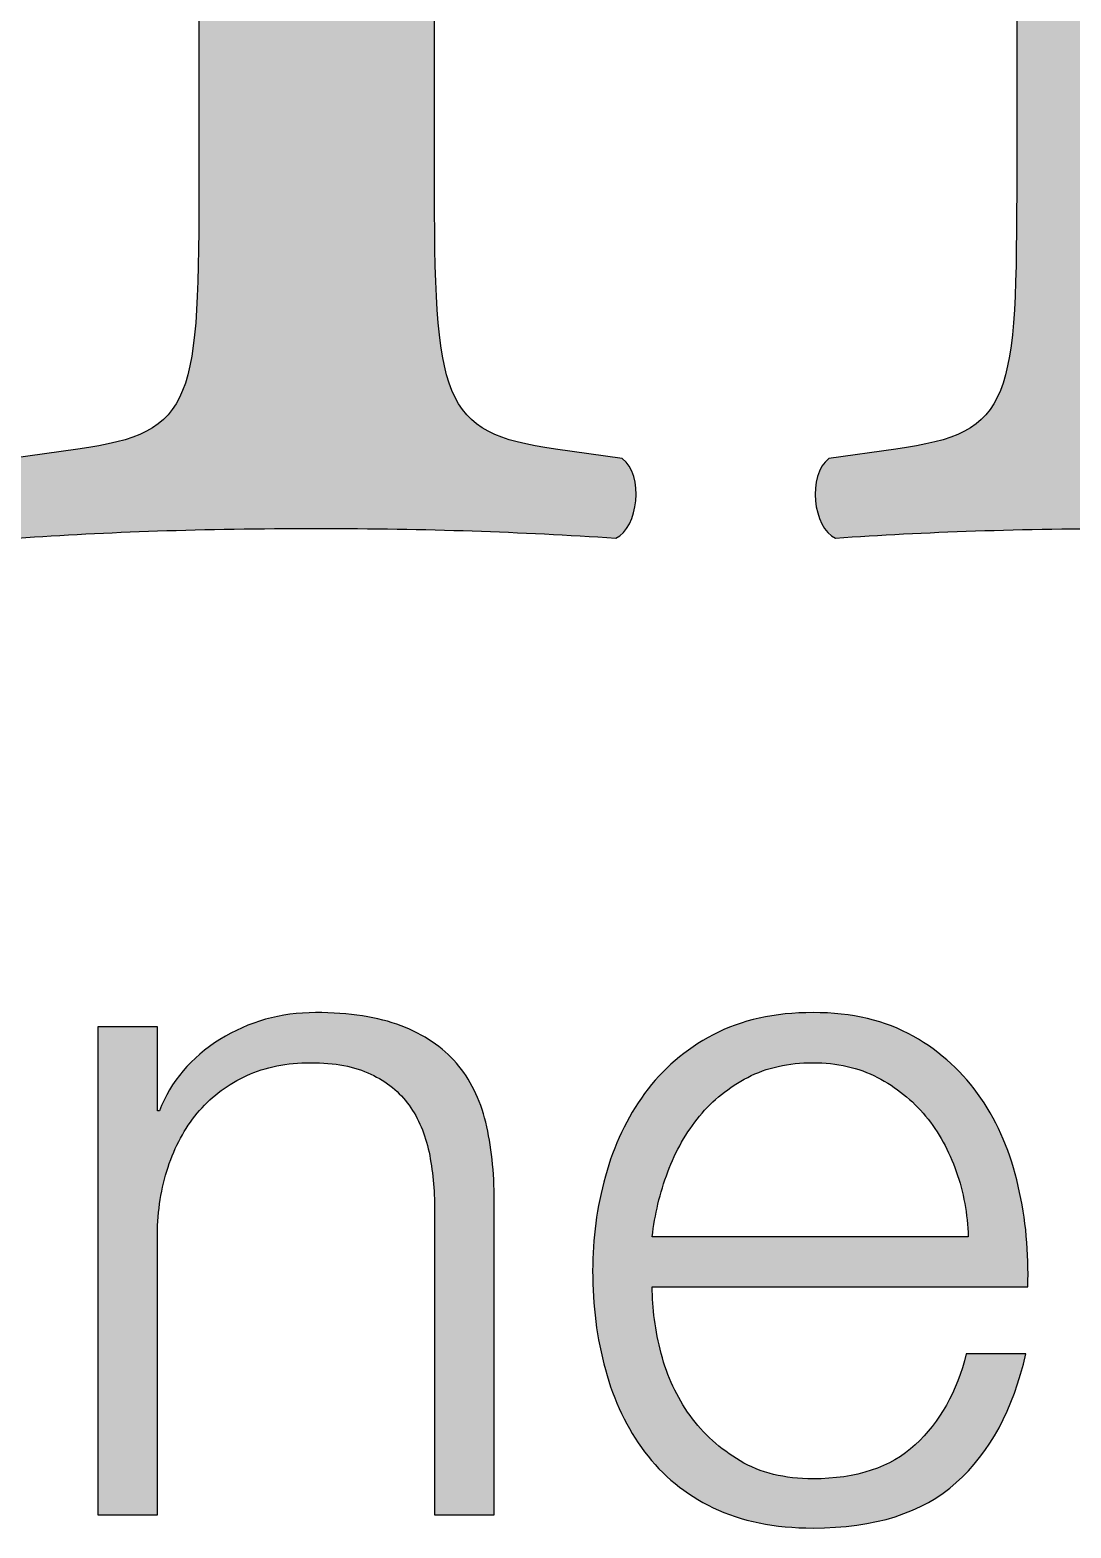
# Paper-space layout 'A1mask (portrait)' of a CAD drawing. Extents: x 0 to 565, y 0 to 805.
# Drawn here: x 446.93 to 453.11, y 80.3 to 89.19 of the extents above; entities that cross this region are included whole.
import ezdxf
from ezdxf.enums import TextEntityAlignment as Align

# ---------------------------------------------------------------- set-up
doc = ezdxf.new("R2010")
doc.units = 0
doc.layers.get('0').update_dxf_attribs({"linetype": 'CONTINUOUS'})
doc.layers.get('Defpoints').update_dxf_attribs({"linetype": 'CONTINUOUS'})
doc.layers.add('JPP_Mask', color=7, linetype='CONTINUOUS')
doc.styles.add('JPP', font='arial.ttf')

# ---------------------------------------------------------------- blocks, each defined once
blk = doc.blocks.new('A1mask (portrait)')
at = {"true_color": 0x0081c6}
h = blk.add_hatch(color=142, dxfattribs=at)
edge = h.paths.add_edge_path()
edge.add_spline(control_points=[(449.3278, 88.3424), (449.3278, 88.3424), (449.3278, 91.7417), (449.3278, 91.7417), (449.3278, 92.5163), (449.3657, 93.4229), (449.4037, 94.0837)], knot_values=[5, 5, 5, 5, 6, 6, 6, 7, 7, 7, 7], degree=3, periodic=0)
edge.add_spline(control_points=[(449.4037, 94.0837), (449.3848, 94.159), (449.3096, 94.1969), (449.2146, 94.1969)], knot_values=[4, 4, 4, 4, 5, 5, 5, 5], degree=3, periodic=0)
edge.add_spline(control_points=[(449.2146, 94.1969), (448.7804, 93.9138), (447.7035, 93.4229), (447.2693, 93.2712)], knot_values=[3, 3, 3, 3, 4, 4, 4, 4], degree=3, periodic=0)
edge.add_spline(control_points=[(447.2693, 93.2712), (447.1752, 93.2148), (447.1752, 93.0069), (447.2506, 92.9319)], knot_values=[2, 2, 2, 2, 3, 3, 3, 3], degree=3, periodic=0)
edge.add_spline(control_points=[(447.2506, 92.9319), (447.2506, 92.9319), (447.4204, 92.8185), (447.4204, 92.8185), (447.9303, 92.4786), (447.9303, 92.3845), (447.9303, 91.6476)], knot_values=[0, 0, 0, 0, 1, 1, 1, 2, 2, 2, 2], degree=3, periodic=0)
edge.add_spline(control_points=[(447.9303, 91.6476), (447.9303, 91.6476), (447.9303, 90.8213), (447.9303, 89.995)], knot_values=[15.5, 15.5, 15.5, 15.5, 16, 16, 16, 16], degree=3, periodic=0)
edge.add_spline(control_points=[(447.9303, 89.995), (447.9303, 89.1687), (447.9303, 88.3424), (447.9303, 88.3424), (447.9303, 86.9827), (447.9115, 86.7937), (447.2124, 86.6996)], knot_values=[14, 14, 14, 14, 14.5, 14.5, 14.5, 15.5, 15.5, 15.5, 15.5], degree=3, periodic=0)
edge.add_spline(control_points=[(447.2124, 86.6996), (447.2124, 86.6996), (446.816, 86.6427), (446.816, 86.6427), (446.6834, 86.548), (446.7214, 86.2278), (446.8541, 86.1708)], knot_values=[12, 12, 12, 12, 13, 13, 13, 14, 14, 14, 14], degree=3, periodic=0)
edge.add_spline(control_points=[(446.8541, 86.1708), (447.3824, 86.2081), (447.9496, 86.2278), (448.6293, 86.2278)], knot_values=[11, 11, 11, 11, 12, 12, 12, 12], degree=3, periodic=0)
edge.add_spline(control_points=[(448.6293, 86.2278), (449.2906, 86.2278), (449.8379, 86.2081), (450.404, 86.1708)], knot_values=[10, 10, 10, 10, 11, 11, 11, 11], degree=3, periodic=0)
edge.add_spline(control_points=[(450.404, 86.1708), (450.5364, 86.2278), (450.5749, 86.548), (450.4421, 86.6427)], knot_values=[9, 9, 9, 9, 10, 10, 10, 10], degree=3, periodic=0)
edge.add_spline(control_points=[(450.4421, 86.6427), (450.4421, 86.6427), (450.0458, 86.6996), (450.0458, 86.6996), (449.3657, 86.7937), (449.3278, 86.9827), (449.3278, 88.3424)], knot_values=[7, 7, 7, 7, 8, 8, 8, 9, 9, 9, 9], degree=3, periodic=0)
h = blk.add_hatch(color=142, dxfattribs=at)
edge = h.paths.add_edge_path()
edge.add_spline(control_points=[(454.4637, 92.3652), (454.7286, 92.7238), (455.3519, 93.026), (456.0698, 93.026)], knot_values=[20, 20, 20, 20, 21, 21, 21, 21], degree=3, periodic=0)
edge.add_spline(control_points=[(456.0698, 93.026), (457.3539, 93.026), (457.845, 92.2329), (457.845, 91.1566)], knot_values=[19, 19, 19, 19, 20, 20, 20, 20], degree=3, periodic=0)
edge.add_spline(control_points=[(457.845, 91.1566), (457.845, 91.1566), (457.845, 88.3424), (457.845, 88.3424), (457.845, 86.9827), (457.8261, 86.8123), (457.1271, 86.6996)], knot_values=[17, 17, 17, 17, 18, 18, 18, 19, 19, 19, 19], degree=3, periodic=0)
edge.add_spline(control_points=[(457.1271, 86.6996), (457.1271, 86.6996), (456.768, 86.6427), (456.768, 86.6427), (456.636, 86.548), (456.6738, 86.2278), (456.806, 86.1708)], knot_values=[15, 15, 15, 15, 16, 16, 16, 17, 17, 17, 17], degree=3, periodic=0)
edge.add_spline(control_points=[(456.806, 86.1708), (457.3162, 86.2081), (457.8826, 86.2278), (458.5623, 86.2278)], knot_values=[14, 14, 14, 14, 15, 15, 15, 15], degree=3, periodic=0)
edge.add_spline(control_points=[(458.5623, 86.2278), (459.2236, 86.2278), (459.7707, 86.2081), (460.3379, 86.1708)], knot_values=[13, 13, 13, 13, 14, 14, 14, 14], degree=3, periodic=0)
edge.add_spline(control_points=[(460.3379, 86.1708), (460.4699, 86.2278), (460.5077, 86.548), (460.3751, 86.6427)], knot_values=[12, 12, 12, 12, 13, 13, 13, 13], degree=3, periodic=0)
edge.add_spline(control_points=[(460.3751, 86.6427), (460.3751, 86.6427), (459.96, 86.6996), (459.96, 86.6996), (459.2797, 86.7937), (459.2426, 86.9827), (459.2426, 88.3424)], knot_values=[10, 10, 10, 10, 11, 11, 11, 12, 12, 12, 12], degree=3, periodic=0)
edge.add_spline(control_points=[(459.2426, 88.3424), (459.2426, 88.3424), (459.2426, 91.5907), (459.2426, 91.5907), (459.2426, 92.8563), (458.6003, 93.9331), (457.0325, 93.9331)], knot_values=[8, 8, 8, 8, 9, 9, 9, 10, 10, 10, 10], degree=3, periodic=0)
edge.add_spline(control_points=[(457.0325, 93.9331), (456.0698, 93.9331), (455.1817, 93.46), (454.3884, 92.9696)], knot_values=[7, 7, 7, 7, 8, 8, 8, 8], degree=3, periodic=0)
edge.add_spline(control_points=[(454.3884, 92.9696), (454.2565, 92.9696), (454.1806, 93.0642), (454.1806, 93.1771)], knot_values=[6, 6, 6, 6, 7, 7, 7, 7], degree=3, periodic=0)
edge.add_spline(control_points=[(454.1806, 93.1771), (454.1806, 93.3473), (454.1806, 93.6304), (454.2185, 94.0644)], knot_values=[5, 5, 5, 5, 6, 6, 6, 6], degree=3, periodic=0)
edge.add_spline(control_points=[(454.2185, 94.0644), (454.1806, 94.159), (454.0865, 94.1969), (454.0111, 94.1969)], knot_values=[4, 4, 4, 4, 5, 5, 5, 5], degree=3, periodic=0)
edge.add_spline(control_points=[(454.0111, 94.1969), (453.6332, 93.9138), (452.5568, 93.4229), (452.1222, 93.2712)], knot_values=[3, 3, 3, 3, 4, 4, 4, 4], degree=3, periodic=0)
edge.add_spline(control_points=[(452.1222, 93.2712), (452.028, 93.2148), (452.028, 93.0069), (452.1037, 92.9319)], knot_values=[2, 2, 2, 2, 3, 3, 3, 3], degree=3, periodic=0)
edge.add_spline(control_points=[(452.1037, 92.9319), (452.1037, 92.9319), (452.2731, 92.8185), (452.2731, 92.8185), (452.7831, 92.4786), (452.7831, 92.3845), (452.7831, 91.6476)], knot_values=[0, 0, 0, 0, 1, 1, 1, 2, 2, 2, 2], degree=3, periodic=0)
edge.add_spline(control_points=[(452.7831, 91.6476), (452.7831, 91.6476), (452.7831, 90.8213), (452.7831, 89.995)], knot_values=[31.5, 31.5, 31.5, 31.5, 32, 32, 32, 32], degree=3, periodic=0)
edge.add_spline(control_points=[(452.7831, 89.995), (452.7831, 89.1687), (452.7831, 88.3424), (452.7831, 88.3424), (452.7831, 86.9827), (452.7642, 86.7937), (452.0657, 86.6996)], knot_values=[30, 30, 30, 30, 30.5, 30.5, 30.5, 31.5, 31.5, 31.5, 31.5], degree=3, periodic=0)
edge.add_spline(control_points=[(452.0657, 86.6996), (452.0657, 86.6996), (451.6689, 86.6427), (451.6689, 86.6427), (451.5374, 86.548), (451.5747, 86.2278), (451.7069, 86.1708)], knot_values=[28, 28, 28, 28, 29, 29, 29, 30, 30, 30, 30], degree=3, periodic=0)
edge.add_spline(control_points=[(451.7069, 86.1708), (452.2357, 86.2081), (452.8027, 86.2278), (453.4821, 86.2278)], knot_values=[27, 27, 27, 27, 28, 28, 28, 28], degree=3, periodic=0)
edge.add_spline(control_points=[(453.4821, 86.2278), (454.1431, 86.2278), (454.6905, 86.2081), (455.2008, 86.1708)], knot_values=[26, 26, 26, 26, 27, 27, 27, 27], degree=3, periodic=0)
edge.add_spline(control_points=[(455.2008, 86.1708), (455.3328, 86.2278), (455.3708, 86.548), (455.2379, 86.6427)], knot_values=[25, 25, 25, 25, 26, 26, 26, 26], degree=3, periodic=0)
edge.add_spline(control_points=[(455.2379, 86.6427), (455.2379, 86.6427), (454.8986, 86.6996), (454.8986, 86.6996), (454.2185, 86.8123), (454.1806, 86.9827), (454.1806, 88.3424)], knot_values=[23, 23, 23, 23, 24, 24, 24, 25, 25, 25, 25], degree=3, periodic=0)
edge.add_spline(control_points=[(454.1806, 88.3424), (454.1806, 88.3424), (454.1806, 91.2322), (454.1806, 91.2322), (454.1806, 91.7801), (454.2185, 92.0439), (454.4637, 92.3652)], knot_values=[21, 21, 21, 21, 22, 22, 22, 23, 23, 23, 23], degree=3, periodic=0)
at = {"true_color": 0x004a91}
h = blk.add_hatch(color=154, dxfattribs=at)
edge = h.paths.add_edge_path()
edge.add_spline(control_points=[(447.7546, 82.4592), (447.7976, 82.5806), (447.8577, 82.6856), (447.9344, 82.7736)], knot_values=[17, 17, 17, 17, 18, 18, 18, 18], degree=3, periodic=0)
edge.add_spline(control_points=[(447.9344, 82.7736), (448.0108, 82.8613), (448.1046, 82.9305), (448.2147, 82.9813)], knot_values=[16, 16, 16, 16, 17, 17, 17, 17], degree=3, periodic=0)
edge.add_spline(control_points=[(448.2147, 82.9813), (448.3252, 83.0318), (448.4514, 83.057), (448.5937, 83.057), (448.7359, 83.057), (448.8549, 83.0345), (448.9501, 82.9895)], knot_values=[14, 14, 14, 14, 15, 15, 15, 16, 16, 16, 16], degree=3, periodic=0)
edge.add_spline(control_points=[(448.9501, 82.9895), (449.0456, 82.9448), (449.1213, 82.8831), (449.1776, 82.8043)], knot_values=[13, 13, 13, 13, 14, 14, 14, 14], degree=3, periodic=0)
edge.add_spline(control_points=[(449.1776, 82.8043), (449.2338, 82.7259), (449.2731, 82.6331), (449.2956, 82.5263)], knot_values=[12, 12, 12, 12, 13, 13, 13, 13], degree=3, periodic=0)
edge.add_spline(control_points=[(449.2956, 82.5263), (449.3177, 82.4199), (449.329, 82.3047), (449.329, 82.1812)], knot_values=[11, 11, 11, 11, 12, 12, 12, 12], degree=3, periodic=0)
edge.add_spline(control_points=[(449.329, 82.1812), (449.329, 82.1812), (449.329, 80.3739), (449.329, 80.3739), (449.329, 80.3739), (449.4174, 80.3739), (449.5058, 80.3739)], knot_values=[9.5, 9.5, 9.5, 9.5, 10.5, 10.5, 10.5, 11, 11, 11, 11], degree=3, periodic=0)
edge.add_spline(control_points=[(449.5058, 80.3739), (449.5943, 80.3739), (449.6827, 80.3739), (449.6827, 80.3739), (449.6827, 80.3739), (449.6827, 80.8398), (449.6827, 81.3057)], knot_values=[8.5, 8.5, 8.5, 8.5, 9, 9, 9, 9.5, 9.5, 9.5, 9.5], degree=3, periodic=0)
edge.add_spline(control_points=[(449.6827, 81.3057), (449.6827, 81.7716), (449.6827, 82.2375), (449.6827, 82.2375), (449.6827, 82.4094), (449.666, 82.5649), (449.6322, 82.7034), (449.5984, 82.8418), (449.5405, 82.9588), (449.4583, 83.0543)], knot_values=[6, 6, 6, 6, 6.5, 6.5, 6.5, 7.5, 7.5, 7.5, 8.5, 8.5, 8.5, 8.5], degree=3, periodic=0)
edge.add_spline(control_points=[(449.4583, 83.0543), (449.3757, 83.1495), (449.2666, 83.2235), (449.1298, 83.276)], knot_values=[5, 5, 5, 5, 6, 6, 6, 6], degree=3, periodic=0)
edge.add_spline(control_points=[(449.1298, 83.276), (448.9931, 83.3282), (448.8239, 83.3545), (448.622, 83.3545)], knot_values=[4, 4, 4, 4, 5, 5, 5, 5], degree=3, periodic=0)
edge.add_spline(control_points=[(448.622, 83.3545), (448.416, 83.3545), (448.227, 83.3012), (448.0548, 83.1945)], knot_values=[3, 3, 3, 3, 4, 4, 4, 4], degree=3, periodic=0)
edge.add_spline(control_points=[(448.0548, 83.1945), (447.8829, 83.0877), (447.7632, 82.9465), (447.6956, 82.7706)], knot_values=[2, 2, 2, 2, 3, 3, 3, 3], degree=3, periodic=0)
edge.add_spline(control_points=[(447.6956, 82.7706), (447.6956, 82.7706), (447.6844, 82.7706), (447.6844, 82.7706)], knot_values=[1.00001, 1.00001, 1.00001, 1.00001, 2, 2, 2, 2], degree=3, periodic=0)
edge.add_spline(control_points=[(447.6844, 82.7706), (447.6844, 82.7706), (447.6844, 82.8955), (447.6844, 83.0204)], knot_values=[0.5, 0.5, 0.5, 0.5, 1, 1, 1, 1], degree=3, periodic=0)
edge.add_spline(control_points=[(447.6844, 83.0204), (447.6844, 83.1453), (447.6844, 83.2702), (447.6844, 83.2702), (447.6844, 83.2702), (447.6623, 83.2702), (447.6291, 83.2702)], knot_values=[22.749965, 22.749965, 22.749965, 22.749965, 23.249965, 23.249965, 23.249965, 23.5, 23.5, 23.5, 23.5], degree=3, periodic=0)
edge.add_spline(control_points=[(447.6291, 83.2702), (447.596, 83.2702), (447.5517, 83.2702), (447.5075, 83.2702)], knot_values=[22.49997, 22.49997, 22.49997, 22.49997, 22.749965, 22.749965, 22.749965, 22.749965], degree=3, periodic=0)
edge.add_spline(control_points=[(447.5075, 83.2702), (447.4854, 83.2702), (447.4633, 83.2702), (447.4426, 83.2702)], knot_values=[22.374972, 22.374972, 22.374972, 22.374972, 22.49997, 22.49997, 22.49997, 22.49997], degree=3, periodic=0)
edge.add_spline(control_points=[(447.4426, 83.2702), (447.4219, 83.2702), (447.4025, 83.2702), (447.386, 83.2702)], knot_values=[22.249975, 22.249975, 22.249975, 22.249975, 22.374972, 22.374972, 22.374972, 22.374972], degree=3, periodic=0)
edge.add_spline(control_points=[(447.386, 83.2702), (447.3777, 83.2702), (447.3701, 83.2702), (447.3633, 83.2702)], knot_values=[22.187476, 22.187476, 22.187476, 22.187476, 22.249975, 22.249975, 22.249975, 22.249975], degree=3, periodic=0)
edge.add_spline(control_points=[(447.3633, 83.2702), (447.3566, 83.2702), (447.3507, 83.2702), (447.3459, 83.2702)], knot_values=[22.124977, 22.124977, 22.124977, 22.124977, 22.187476, 22.187476, 22.187476, 22.187476], degree=3, periodic=0)
edge.add_spline(control_points=[(447.3307, 83.2702), (447.3307, 83.2702), (447.3307, 83.2702), (447.3307, 83.2702), (447.3307, 83.2702), (447.3307, 83.2702), (447.3307, 83.2702)], knot_values=[21.99998, 21.99998, 21.99998, 21.99998, 22.001425, 22.001425, 22.001425, 22.001445, 22.001445, 22.001445, 22.001445], degree=3, periodic=0)
edge.add_spline(control_points=[(447.3307, 83.2702), (447.3307, 83.2702), (447.3307, 82.5461), (447.3307, 81.822)], knot_values=[21.49999, 21.49999, 21.49999, 21.49999, 21.99998, 21.99998, 21.99998, 21.99998], degree=3, periodic=0)
edge.add_spline(control_points=[(447.3307, 81.822), (447.3307, 81.0979), (447.3307, 80.3739), (447.3307, 80.3739), (447.3307, 80.3739), (447.3307, 80.3739), (447.3307, 80.3739)], knot_values=[20.999023, 20.999023, 20.999023, 20.999023, 21.499013, 21.499013, 21.499013, 21.49999, 21.49999, 21.49999, 21.49999], degree=3, periodic=0)
edge.add_spline(control_points=[(447.3394, 80.3739), (447.3413, 80.3739), (447.3435, 80.3739), (447.3459, 80.3739)], knot_values=[20.875002, 20.875002, 20.875002, 20.875002, 20.906252, 20.906252, 20.906252, 20.906252], degree=3, periodic=0)
edge.add_spline(control_points=[(447.3459, 80.3739), (447.3507, 80.3739), (447.3566, 80.3739), (447.3633, 80.3739)], knot_values=[20.812504, 20.812504, 20.812504, 20.812504, 20.875002, 20.875002, 20.875002, 20.875002], degree=3, periodic=0)
edge.add_spline(control_points=[(447.3633, 80.3739), (447.3701, 80.3739), (447.3777, 80.3739), (447.386, 80.3739)], knot_values=[20.750005, 20.750005, 20.750005, 20.750005, 20.812504, 20.812504, 20.812504, 20.812504], degree=3, periodic=0)
edge.add_spline(control_points=[(447.386, 80.3739), (447.4025, 80.3739), (447.4219, 80.3739), (447.4426, 80.3739)], knot_values=[20.625007, 20.625007, 20.625007, 20.625007, 20.750005, 20.750005, 20.750005, 20.750005], degree=3, periodic=0)
edge.add_spline(control_points=[(447.4426, 80.3739), (447.4633, 80.3739), (447.4854, 80.3739), (447.5075, 80.3739)], knot_values=[20.50001, 20.50001, 20.50001, 20.50001, 20.625007, 20.625007, 20.625007, 20.625007], degree=3, periodic=0)
edge.add_spline(control_points=[(447.5075, 80.3739), (447.5518, 80.3739), (447.596, 80.3739), (447.6291, 80.3739)], knot_values=[20.250015, 20.250015, 20.250015, 20.250015, 20.50001, 20.50001, 20.50001, 20.50001], degree=3, periodic=0)
edge.add_spline(control_points=[(447.6291, 80.3739), (447.6623, 80.3739), (447.6844, 80.3739), (447.6844, 80.3739), (447.6844, 80.3739), (447.6844, 80.3739), (447.6844, 80.3739)], knot_values=[19.999654, 19.999654, 19.999654, 19.999654, 20.249669, 20.249669, 20.249669, 20.250015, 20.250015, 20.250015, 20.250015], degree=3, periodic=0)
edge.add_spline(control_points=[(447.6844, 80.3847), (447.6844, 80.387), (447.6844, 80.3898), (447.6844, 80.3929)], knot_values=[19.937521, 19.937521, 19.937521, 19.937521, 19.953146, 19.953146, 19.953146, 19.953146], degree=3, periodic=0)
edge.add_spline(control_points=[(447.6844, 80.3929), (447.6844, 80.399), (447.6844, 80.4067), (447.6844, 80.4156)], knot_values=[19.906272, 19.906272, 19.906272, 19.906272, 19.937521, 19.937521, 19.937521, 19.937521], degree=3, periodic=0)
edge.add_spline(control_points=[(447.6844, 80.4156), (447.6844, 80.4246), (447.6844, 80.4349), (447.6844, 80.4465)], knot_values=[19.875023, 19.875023, 19.875023, 19.875023, 19.906272, 19.906272, 19.906272, 19.906272], degree=3, periodic=0)
edge.add_spline(control_points=[(447.6844, 80.4465), (447.6844, 80.4696), (447.6844, 80.4976), (447.6844, 80.5298)], knot_values=[19.812524, 19.812524, 19.812524, 19.812524, 19.875023, 19.875023, 19.875023, 19.875023], degree=3, periodic=0)
edge.add_spline(control_points=[(447.6844, 80.5298), (447.6844, 80.562), (447.6844, 80.5982), (447.6844, 80.6378)], knot_values=[19.750025, 19.750025, 19.750025, 19.750025, 19.812524, 19.812524, 19.812524, 19.812524], degree=3, periodic=0)
edge.add_spline(control_points=[(447.6844, 80.6378), (447.6844, 80.717), (447.6844, 80.8094), (447.6844, 80.9084)], knot_values=[19.625028, 19.625028, 19.625028, 19.625028, 19.750025, 19.750025, 19.750025, 19.750025], degree=3, periodic=0)
edge.add_spline(control_points=[(447.6844, 80.9084), (447.6844, 81.0074), (447.6844, 81.113), (447.6844, 81.2186)], knot_values=[19.50003, 19.50003, 19.50003, 19.50003, 19.625028, 19.625028, 19.625028, 19.625028], degree=3, periodic=0)
edge.add_spline(control_points=[(447.6844, 81.2186), (447.6844, 81.4298), (447.6844, 81.641), (447.6844, 81.7995)], knot_values=[19.250035, 19.250035, 19.250035, 19.250035, 19.50003, 19.50003, 19.50003, 19.50003], degree=3, periodic=0)
edge.add_spline(control_points=[(447.6844, 81.7995), (447.6844, 81.9579), (447.6844, 82.0635), (447.6844, 82.0635), (447.6881, 82.2057), (447.7117, 82.3374), (447.7546, 82.4592)], knot_values=[18, 18, 18, 18, 18.250035, 18.250035, 18.250035, 19.250035, 19.250035, 19.250035, 19.250035], degree=3, periodic=0)
h = blk.add_hatch(color=154, dxfattribs=at)
edge = h.paths.add_edge_path()
edge.add_spline(control_points=[(450.6203, 81.7266), (450.6203, 81.7266), (452.8488, 81.7266), (452.8488, 81.7266), (452.856, 81.9288), (452.8375, 82.128), (452.7925, 82.3244), (452.7475, 82.5209), (452.6738, 82.6948), (452.5708, 82.8466)], knot_values=[18, 18, 18, 18, 19, 19, 19, 20, 20, 20, 21, 21, 21, 21], degree=3, periodic=0)
edge.add_spline(control_points=[(452.5708, 82.8466), (452.4678, 82.998), (452.3341, 83.1205), (452.1694, 83.2143)], knot_values=[17, 17, 17, 17, 18, 18, 18, 18], degree=3, periodic=0)
edge.add_spline(control_points=[(452.1694, 83.2143), (452.0047, 83.3077), (451.8065, 83.3545), (451.5746, 83.3545)], knot_values=[16, 16, 16, 16, 17, 17, 17, 17], degree=3, periodic=0)
edge.add_spline(control_points=[(451.5746, 83.3545), (451.3461, 83.3545), (451.1486, 83.3105), (450.9821, 83.2225), (450.8157, 83.1345), (450.68, 83.0185), (450.5753, 82.8746)], knot_values=[14, 14, 14, 14, 15, 15, 15, 16, 16, 16, 16], degree=3, periodic=0)
edge.add_spline(control_points=[(450.5753, 82.8746), (450.4705, 82.7303), (450.3928, 82.5666), (450.3423, 82.3834)], knot_values=[13, 13, 13, 13, 14, 14, 14, 14], degree=3, periodic=0)
edge.add_spline(control_points=[(450.3423, 82.3834), (450.2918, 82.1999), (450.2666, 82.013), (450.2666, 81.822)], knot_values=[12, 12, 12, 12, 13, 13, 13, 13], degree=3, periodic=0)
edge.add_spline(control_points=[(450.2666, 81.822), (450.2666, 81.616), (450.2918, 81.4206), (450.3423, 81.2354), (450.3928, 81.0502), (450.4705, 80.8875), (450.5753, 80.747)], knot_values=[10, 10, 10, 10, 11, 11, 11, 12, 12, 12, 12], degree=3, periodic=0)
edge.add_spline(control_points=[(450.5753, 80.747), (450.68, 80.6068), (450.8157, 80.4963), (450.9821, 80.4158), (451.1486, 80.3353), (451.3461, 80.2951), (451.5746, 80.2951)], knot_values=[8, 8, 8, 8, 9, 9, 9, 10, 10, 10, 10], degree=3, periodic=0)
edge.add_spline(control_points=[(451.5746, 80.2951), (451.9412, 80.2951), (452.2246, 80.3851), (452.4248, 80.5645)], knot_values=[7, 7, 7, 7, 8, 8, 8, 8], degree=3, periodic=0)
edge.add_spline(control_points=[(452.4248, 80.5645), (452.6251, 80.7443), (452.7625, 80.9987), (452.8375, 81.3282)], knot_values=[6, 6, 6, 6, 7, 7, 7, 7], degree=3, periodic=0)
edge.add_spline(control_points=[(452.8375, 81.3282), (452.8375, 81.3282), (452.4839, 81.3282), (452.4839, 81.3282), (452.4276, 81.1034), (452.3266, 80.924), (452.1806, 80.7893), (452.0347, 80.6546), (451.8328, 80.5871), (451.5746, 80.5871)], knot_values=[3, 3, 3, 3, 4, 4, 4, 5, 5, 5, 6, 6, 6, 6], degree=3, periodic=0)
edge.add_spline(control_points=[(451.5746, 80.5871), (451.4061, 80.5871), (451.2618, 80.6225), (451.1421, 80.6938)], knot_values=[2, 2, 2, 2, 3, 3, 3, 3], degree=3, periodic=0)
edge.add_spline(control_points=[(451.1421, 80.6938), (451.0224, 80.7647), (450.9231, 80.8544), (450.8447, 80.9632)], knot_values=[1, 1, 1, 1, 2, 2, 2, 2], degree=3, periodic=0)
edge.add_spline(control_points=[(450.8447, 80.9632), (450.7662, 81.0717), (450.709, 81.1941), (450.6735, 81.3309)], knot_values=[0, 0, 0, 0, 1, 1, 1, 1], degree=3, periodic=0)
edge.add_spline(control_points=[(450.6735, 81.3309), (450.638, 81.4673), (450.6203, 81.5993), (450.6203, 81.7266)], knot_values=[21, 21, 21, 21, 22, 22, 22, 22], degree=3, periodic=0)
edge = h.paths.add_edge_path(flags=16)
edge.add_spline(control_points=[(452.4951, 82.024), (452.4951, 82.024), (450.6203, 82.024), (450.6203, 82.024), (450.6349, 82.1549), (450.666, 82.2832), (450.7127, 82.4087)], knot_values=[6, 6, 6, 6, 7, 7, 7, 8, 8, 8, 8], degree=3, periodic=0)
edge.add_spline(control_points=[(450.7127, 82.4087), (450.7594, 82.5339), (450.8222, 82.6444), (450.901, 82.7399)], knot_values=[5, 5, 5, 5, 6, 6, 6, 6], degree=3, periodic=0)
edge.add_spline(control_points=[(450.901, 82.7399), (450.9794, 82.8354), (451.0749, 82.9118), (451.1871, 82.9701)], knot_values=[4, 4, 4, 4, 5, 5, 5, 5], degree=3, periodic=0)
edge.add_spline(control_points=[(451.1871, 82.9701), (451.2993, 83.0281), (451.4286, 83.057), (451.5746, 83.057)], knot_values=[3, 3, 3, 3, 4, 4, 4, 4], degree=3, periodic=0)
edge.add_spline(control_points=[(451.5746, 83.057), (451.7165, 83.057), (451.844, 83.0281), (451.9562, 82.9701)], knot_values=[2, 2, 2, 2, 3, 3, 3, 3], degree=3, periodic=0)
edge.add_spline(control_points=[(451.9562, 82.9701), (452.0684, 82.9118), (452.1639, 82.8354), (452.2424, 82.7399)], knot_values=[1, 1, 1, 1, 2, 2, 2, 2], degree=3, periodic=0)
edge.add_spline(control_points=[(452.2424, 82.7399), (452.3212, 82.6444), (452.3819, 82.5349), (452.4248, 82.4114)], knot_values=[0, 0, 0, 0, 1, 1, 1, 1], degree=3, periodic=0)
edge.add_spline(control_points=[(452.4248, 82.4114), (452.4678, 82.2879), (452.4914, 82.1587), (452.4951, 82.024)], knot_values=[8, 8, 8, 8, 9, 9, 9, 9], degree=3, periodic=0)
at = {"layer": 'Defpoints', "color": 142, "true_color": 0x0081c6}
for points, knots in [([(447.9303, 91.6476), (447.9303, 92.3845), (447.9303, 92.4786), (447.4204, 92.8185), (447.4204, 92.8185), (447.2506, 92.9319), (447.2506, 92.9319), (447.1752, 93.0069), (447.1752, 93.2148), (447.2693, 93.2712), (447.7035, 93.4229), (448.7804, 93.9138), (449.2146, 94.1969), (449.3096, 94.1969), (449.3848, 94.159), (449.4037, 94.0837), (449.3657, 93.4229), (449.3278, 92.5163), (449.3278, 91.7417), (449.3278, 91.7417), (449.3278, 88.3424), (449.3278, 88.3424), (449.3278, 86.9827), (449.3657, 86.7937), (450.0458, 86.6996), (450.0458, 86.6996), (450.4421, 86.6427), (450.4421, 86.6427), (450.5749, 86.548), (450.5364, 86.2278), (450.404, 86.1708), (449.8379, 86.2081), (449.2906, 86.2278), (448.6293, 86.2278), (447.9496, 86.2278), (447.3824, 86.2081), (446.8541, 86.1708), (446.7214, 86.2278), (446.6834, 86.548), (446.816, 86.6427), (446.816, 86.6427), (447.2124, 86.6996), (447.2124, 86.6996), (447.9115, 86.7937), (447.9303, 86.9827), (447.9303, 88.3424), (447.9303, 88.3424), (447.9303, 91.6476), (447.9303, 91.6476)], [0, 0, 0, 0, 1, 1, 1, 2, 2, 2, 3, 3, 3, 4, 4, 4, 5, 5, 5, 6, 6, 6, 7, 7, 7, 8, 8, 8, 9, 9, 9, 10, 10, 10, 11, 11, 11, 12, 12, 12, 13, 13, 13, 14, 14, 14, 15, 15, 15, 16, 16, 16, 16]), ([(452.7831, 91.6476), (452.7831, 92.3845), (452.7831, 92.4786), (452.2731, 92.8185), (452.2731, 92.8185), (452.1037, 92.9319), (452.1037, 92.9319), (452.028, 93.0069), (452.028, 93.2148), (452.1222, 93.2712), (452.5568, 93.4229), (453.6332, 93.9138), (454.0111, 94.1969), (454.0865, 94.1969), (454.1806, 94.159), (454.2185, 94.0644), (454.1806, 93.6304), (454.1806, 93.3473), (454.1806, 93.1771), (454.1806, 93.0642), (454.2565, 92.9696), (454.3884, 92.9696), (455.1817, 93.46), (456.0698, 93.9331), (457.0325, 93.9331), (458.6003, 93.9331), (459.2426, 92.8563), (459.2426, 91.5907), (459.2426, 91.5907), (459.2426, 88.3424), (459.2426, 88.3424), (459.2426, 86.9827), (459.2797, 86.7937), (459.96, 86.6996), (459.96, 86.6996), (460.3751, 86.6427), (460.3751, 86.6427), (460.5077, 86.548), (460.4699, 86.2278), (460.3379, 86.1708), (459.7707, 86.2081), (459.2236, 86.2278), (458.5623, 86.2278), (457.8826, 86.2278), (457.3162, 86.2081), (456.806, 86.1708), (456.6738, 86.2278), (456.636, 86.548), (456.768, 86.6427), (456.768, 86.6427), (457.1271, 86.6996), (457.1271, 86.6996), (457.8261, 86.8123), (457.845, 86.9827), (457.845, 88.3424), (457.845, 88.3424), (457.845, 91.1566), (457.845, 91.1566), (457.845, 92.2329), (457.3539, 93.026), (456.0698, 93.026), (455.3519, 93.026), (454.7286, 92.7238), (454.4637, 92.3652), (454.2185, 92.0439), (454.1806, 91.7801), (454.1806, 91.2322), (454.1806, 91.2322), (454.1806, 88.3424), (454.1806, 88.3424), (454.1806, 86.9827), (454.2185, 86.8123), (454.8986, 86.6996), (454.8986, 86.6996), (455.2379, 86.6427), (455.2379, 86.6427), (455.3708, 86.548), (455.3328, 86.2278), (455.2008, 86.1708), (454.6905, 86.2081), (454.1431, 86.2278), (453.4821, 86.2278), (452.8027, 86.2278), (452.2357, 86.2081), (451.7069, 86.1708), (451.5747, 86.2278), (451.5374, 86.548), (451.6689, 86.6427), (451.6689, 86.6427), (452.0657, 86.6996), (452.0657, 86.6996), (452.7642, 86.7937), (452.7831, 86.9827), (452.7831, 88.3424), (452.7831, 88.3424), (452.7831, 91.6476), (452.7831, 91.6476)], [0, 0, 0, 0, 1, 1, 1, 2, 2, 2, 3, 3, 3, 4, 4, 4, 5, 5, 5, 6, 6, 6, 7, 7, 7, 8, 8, 8, 9, 9, 9, 10, 10, 10, 11, 11, 11, 12, 12, 12, 13, 13, 13, 14, 14, 14, 15, 15, 15, 16, 16, 16, 17, 17, 17, 18, 18, 18, 19, 19, 19, 20, 20, 20, 21, 21, 21, 22, 22, 22, 23, 23, 23, 24, 24, 24, 25, 25, 25, 26, 26, 26, 27, 27, 27, 28, 28, 28, 29, 29, 29, 30, 30, 30, 31, 31, 31, 32, 32, 32, 32])]:
    blk.add_open_spline(points, degree=3, knots=knots, dxfattribs=at)
at = {"layer": 'Defpoints', "color": 154, "true_color": 0x004a91}
for points, knots in [([(447.6844, 83.2702), (447.6844, 83.2702), (447.6844, 82.7706), (447.6844, 82.7706), (447.6844, 82.7706), (447.6956, 82.7706), (447.6956, 82.7706), (447.7632, 82.9465), (447.8829, 83.0877), (448.0548, 83.1945), (448.227, 83.3012), (448.416, 83.3545), (448.622, 83.3545), (448.8239, 83.3545), (448.9931, 83.3282), (449.1298, 83.276), (449.2666, 83.2235), (449.3757, 83.1495), (449.4583, 83.0543), (449.5405, 82.9588), (449.5984, 82.8418), (449.6322, 82.7034), (449.666, 82.5649), (449.6827, 82.4094), (449.6827, 82.2375), (449.6827, 82.2375), (449.6827, 80.3739), (449.6827, 80.3739), (449.6827, 80.3739), (449.329, 80.3739), (449.329, 80.3739), (449.329, 80.3739), (449.329, 82.1812), (449.329, 82.1812), (449.329, 82.3047), (449.3177, 82.4199), (449.2956, 82.5263), (449.2731, 82.6331), (449.2338, 82.7259), (449.1776, 82.8043), (449.1213, 82.8831), (449.0456, 82.9448), (448.9501, 82.9895), (448.8549, 83.0345), (448.7359, 83.057), (448.5937, 83.057), (448.4514, 83.057), (448.3252, 83.0318), (448.2147, 82.9813), (448.1046, 82.9305), (448.0108, 82.8613), (447.9344, 82.7736), (447.8577, 82.6856), (447.7976, 82.5806), (447.7546, 82.4592), (447.7117, 82.3374), (447.6881, 82.2057), (447.6844, 82.0635), (447.6844, 82.0635), (447.6844, 80.3739), (447.6844, 80.3739), (447.6844, 80.3739), (447.3307, 80.3739), (447.3307, 80.3739), (447.3307, 80.3739), (447.3307, 83.2702), (447.3307, 83.2702), (447.3307, 83.2702), (447.6844, 83.2702), (447.6844, 83.2702)], [0, 0, 0, 0, 1, 1, 1, 2, 2, 2, 3, 3, 3, 4, 4, 4, 5, 5, 5, 6, 6, 6, 7, 7, 7, 8, 8, 8, 9, 9, 9, 10, 10, 10, 11, 11, 11, 12, 12, 12, 13, 13, 13, 14, 14, 14, 15, 15, 15, 16, 16, 16, 17, 17, 17, 18, 18, 18, 19, 19, 19, 20, 20, 20, 21, 21, 21, 22, 22, 22, 23, 23, 23, 23]), ([(450.6735, 81.3309), (450.709, 81.1941), (450.7662, 81.0717), (450.8447, 80.9632), (450.9231, 80.8544), (451.0224, 80.7647), (451.1421, 80.6938), (451.2618, 80.6225), (451.4061, 80.5871), (451.5746, 80.5871), (451.8328, 80.5871), (452.0347, 80.6546), (452.1806, 80.7893), (452.3266, 80.924), (452.4276, 81.1034), (452.4839, 81.3282), (452.4839, 81.3282), (452.8375, 81.3282), (452.8375, 81.3282), (452.7625, 80.9987), (452.6251, 80.7443), (452.4248, 80.5645), (452.2246, 80.3851), (451.9412, 80.2951), (451.5746, 80.2951), (451.3461, 80.2951), (451.1486, 80.3353), (450.9821, 80.4158), (450.8157, 80.4963), (450.68, 80.6068), (450.5753, 80.747), (450.4705, 80.8875), (450.3928, 81.0502), (450.3423, 81.2354), (450.2918, 81.4206), (450.2666, 81.616), (450.2666, 81.822), (450.2666, 82.013), (450.2918, 82.1999), (450.3423, 82.3834), (450.3928, 82.5666), (450.4705, 82.7303), (450.5753, 82.8746), (450.68, 83.0185), (450.8157, 83.1345), (450.9821, 83.2225), (451.1486, 83.3105), (451.3461, 83.3545), (451.5746, 83.3545), (451.8065, 83.3545), (452.0047, 83.3077), (452.1694, 83.2143), (452.3341, 83.1205), (452.4678, 82.998), (452.5708, 82.8466), (452.6738, 82.6948), (452.7475, 82.5209), (452.7925, 82.3244), (452.8375, 82.128), (452.856, 81.9288), (452.8488, 81.7266), (452.8488, 81.7266), (450.6203, 81.7266), (450.6203, 81.7266), (450.6203, 81.5993), (450.638, 81.4673), (450.6735, 81.3309)], [0, 0, 0, 0, 1, 1, 1, 2, 2, 2, 3, 3, 3, 4, 4, 4, 5, 5, 5, 6, 6, 6, 7, 7, 7, 8, 8, 8, 9, 9, 9, 10, 10, 10, 11, 11, 11, 12, 12, 12, 13, 13, 13, 14, 14, 14, 15, 15, 15, 16, 16, 16, 17, 17, 17, 18, 18, 18, 19, 19, 19, 20, 20, 20, 21, 21, 21, 22, 22, 22, 22]), ([(452.4248, 82.4114), (452.3819, 82.5349), (452.3212, 82.6444), (452.2424, 82.7399), (452.1639, 82.8354), (452.0684, 82.9118), (451.9562, 82.9701), (451.844, 83.0281), (451.7165, 83.057), (451.5746, 83.057), (451.4286, 83.057), (451.2993, 83.0281), (451.1871, 82.9701), (451.0749, 82.9118), (450.9794, 82.8354), (450.901, 82.7399), (450.8222, 82.6444), (450.7594, 82.5339), (450.7127, 82.4087), (450.666, 82.2832), (450.6349, 82.1549), (450.6203, 82.024), (450.6203, 82.024), (452.4951, 82.024), (452.4951, 82.024), (452.4914, 82.1587), (452.4678, 82.2879), (452.4248, 82.4114)], [0, 0, 0, 0, 1, 1, 1, 2, 2, 2, 3, 3, 3, 4, 4, 4, 5, 5, 5, 6, 6, 6, 7, 7, 7, 8, 8, 8, 9, 9, 9, 9])]:
    blk.add_open_spline(points, degree=3, knots=knots, dxfattribs=at)
at = {"color": 7, "style": 'JPP'}
for tag, p in [('Client', (498, 115)), ('Project1', (498, 90)), ('Project2', (498, 82.5)), ('Project3', (498, 75)), ('Title1', (498, 57.5)), ('Title2', (498, 50)), ('Title3', (498, 42.5)), ('Status', (390, 7.5))]:
    blk.add_attdef(tag, text='', height=3.5, dxfattribs=at).set_placement(p, align=Align.MIDDLE_LEFT)
at = {"color": 2, "style": 'JPP'}
for tag, p in [('Scale', (417.5, 25)), ('Checked', (507.5, 25)), ('Drawn', (462.5, 25)), ('Date', (552.5, 25))]:
    blk.add_attdef(tag, text='', height=2, dxfattribs=at).set_placement(p, align=Align.MIDDLE_CENTER)
at = {"color": 6, "style": 'JPP'}
for tag, p in [('Ref', (480, 7.5)), ('DrgNo.', (522, 7.5))]:
    blk.add_attdef(tag, text='', height=4, dxfattribs=at).set_placement(p, align=Align.MIDDLE_LEFT)
blk.add_attdef('Rev', text='', height=4, dxfattribs=at).set_placement((556.2747, 7.5), align=Align.MIDDLE_CENTER)

psp = doc.layouts.new('A1mask (portrait)')

# ---------------------------------------------------------------- block references
at = {"layer": 'JPP_Mask'}
psp.add_blockref('A1mask (portrait)', (0, 0), dxfattribs=at)

doc.saveas('drawing.dxf')
